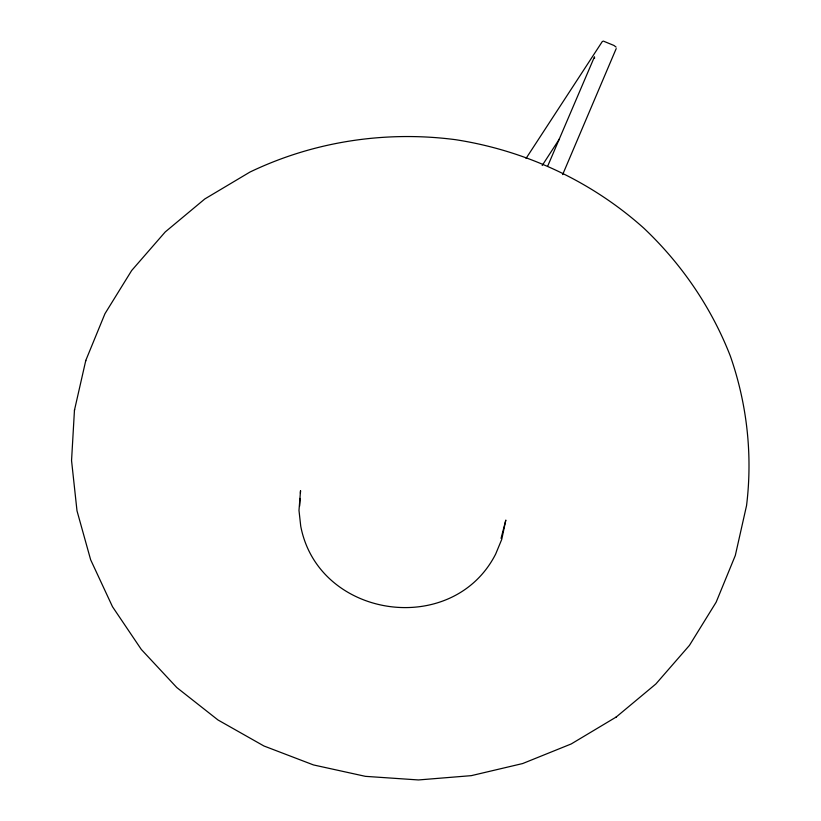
<?xml version="1.0" encoding="UTF-8"?>
<svg xmlns="http://www.w3.org/2000/svg" width="821" height="821" viewBox="0 0 821 821"><rect width="100%" height="100%" fill="white"/><g stroke="black" fill="none" stroke-linecap="round" stroke-linejoin="round"><path stroke-width="1.23" d="M615.832 717.338L655.866 683.975L689.435 645.398L716.138 602.214L735.308 555.489L746.546 505.613C752.754 455.193 747.089 404.086 730.362 356.129C711.55 307.803 682.005 264.485 644.454 228.761L644.146 228.454C591.52 181.215 525.43 150.5 455.604 139.693C385.613 130.508 313.591 141.448 249.912 172.082L204.84 198.939L165.226 231.953L131.668 270.52L104.965 313.694L85.794 360.419L74.454 410.264L71.55 460.571L77 510.816L90.649 559.768L112.508 606.74L141.335 649.483L176.792 687.546L217.996 719.986L263.941 745.991L313.489 764.936L365.427 776.348L418.464 779.95L471.305 775.65L522.649 763.551L571.221 743.949L616.253 717M299.655 506.085L300.096 498.409M300.394 493.277L300.537 490.722L298.988 510.405L300.732 526.158C318.404 618.818 452.823 638.225 495.679 554.031L501.744 539.397L505.828 520.073L501.056 538.371M74.454 410.264L74.619 409.535M85.63 361.148L85.794 360.419M616.202 48.603L562.642 174.606M526.045 158.422L602.419 41.358M542.199 165.493L559.501 138.841M547.864 165.729L594.466 56.823L594.568 58.322M603.291 41.081L614.016 45.483L616.099 47.115"/></g></svg>
